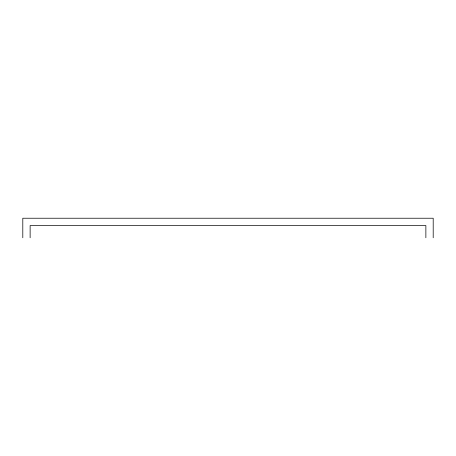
<?xml version="1.0" encoding="UTF-8"?>
<svg xmlns="http://www.w3.org/2000/svg" width="456" height="456" viewBox="0 0 456 456"><rect width="100%" height="100%" fill="white"/><g stroke="black" fill="none" stroke-linecap="round" stroke-linejoin="round"><path stroke-width="0.68" d="M433.2 237.77L433.2 218.23L22.8 218.23L22.8 237.77M425.87 237.77L425.87 225.555L30.13 225.555L30.13 237.77"/></g></svg>
